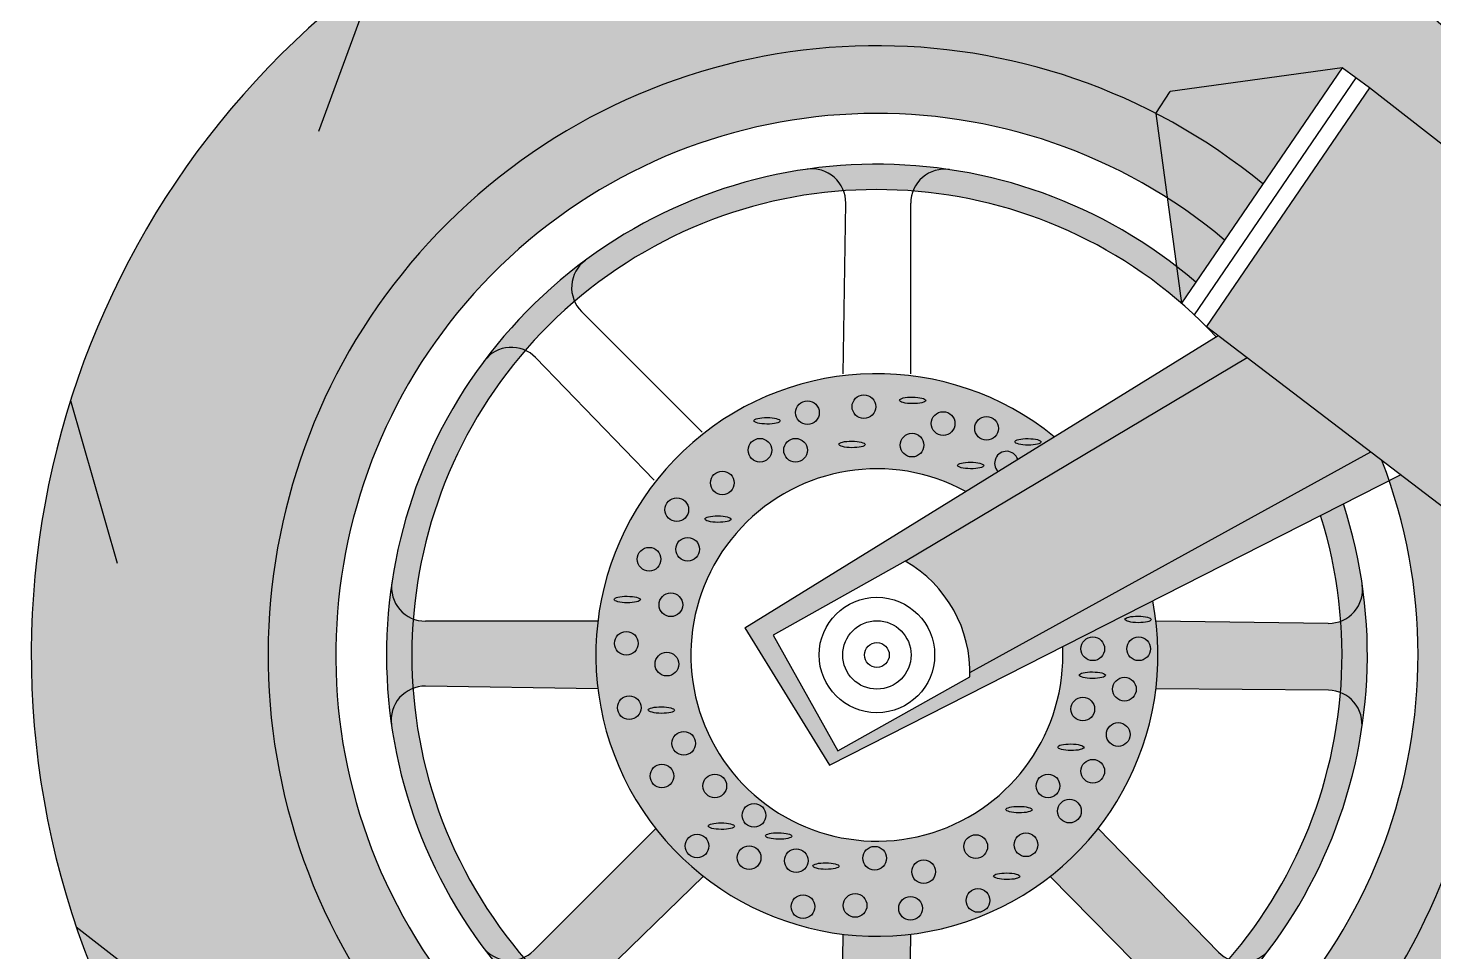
# Model space of a CAD drawing. Header units: millimetres. Extents: x 1027 to 2751, y 581 to 1781.
# Drawn here: x 1096.6 to 1512.2, y 742.9 to 1015.8 of the extents above; entities that cross this region are included whole.
import ezdxf

# ---------------------------------------------------------------- set-up
doc = ezdxf.new("R2010")
doc.units = ezdxf.units.MM

# ---------------------------------------------------------------- blocks, each defined once
blk = doc.blocks.new('*U7')
for p, q in [((-9.85026659438563, -20.47624508370927), (-9.408436152137256, 30.55375621943847)), ((9.932322857634972, -20.42444882749578), (10.59156384786274, 30.55375621943847))]:
    blk.add_line(p, q)
for centre, start, end in [((-19.8498917891061, -20.38966584190496), 261.2908783179061, 359.5039312874643), ((19.93148680260447, -20.55375621943847), 179.2591025703663, 278.236456676272)]:
    blk.add_arc(centre, 10, start, end)
blk = doc.blocks.new('*U8')
at = {"color": 0, "linetype": 'ByBlock', "lineweight": -2, "transparency": 16777216}
for p, rotation in [((2610.601069947394, 829.9890550485479), 90.00000000000001), ((2577.070092581002, 750.2212424267063), 45)]:
    blk.add_blockref('*U7', p, dxfattribs=dict(at, rotation=rotation))
blk.add_blockref('*U7', (2496.955749880092, 717.5268626769722), dxfattribs=at)
blk = doc.blocks.new('*U5')
blk.add_line((-22.29069602949949, -11.31922570322126), (22.29069602949903, 11.31922570322126))
blk = doc.blocks.new('*U6')
at = {"color": 0, "linetype": 'ByBlock', "lineweight": -2, "transparency": 16777216}
for p, rotation in [((2736.47272949483, 811.0861876655326), 80.00000000000001), ((2668.044021942966, 662.0687212860794), 39.99999999999997)]:
    blk.add_blockref('*U5', p, dxfattribs=dict(at, rotation=rotation))
blk.add_blockref('*U5', (2519.838009757455, 591.8998445996319), dxfattribs=at)
blk = doc.blocks.new('*U13')
blk.add_line((20.85047659505972, 13.79339065490672), (-20.85047659505949, -13.79339065490694))
blk = doc.blocks.new('*U14')
at = {"color": 0, "linetype": 'ByBlock', "lineweight": -2, "transparency": 16777216}
for p, rotation in [((1191.061312268462, 1008.739076511441), 36.24999999999999), ((1116.003207282213, 881.7238632478335), 72.49999999999997), ((1130.578324601238, 734.9105481852571), 108.75)]:
    blk.add_blockref('*U13', p, dxfattribs=dict(at, rotation=rotation))
blk = doc.blocks.new('*U15')
for p, q in [((30.86447663341187, 9.580043158666172), (-20.14582259477493, 9.580043158666058)), ((30.85908575061944, -10.37538125607568), (-20.10562264992086, -9.639169613397826))]:
    blk.add_line(p, q)
for centre, start, end in [((-20.14582259477493, 19.58004315866606), 171.4803757458571, 270), ((-20.26062594043833, -19.63796824022938), 89.1118609977608, 188.1841799948664)]:
    blk.add_arc(centre, 10, start, end)
blk = doc.blocks.new('*U16')
at = {"color": 0, "linetype": 'ByBlock', "lineweight": -2, "transparency": 16777216}
blk.add_blockref('*U15', (2384.182837094543, 831.0005757377446), dxfattribs=at)
at = {"color": 0, "linetype": 'ByBlock', "lineweight": -2, "transparency": 16777216, "rotation": 45.00000000000001}
blk.add_blockref('*U15', (2417.089569224493, 750.7167830535741), dxfattribs=at)
blk = doc.blocks.new('*U17')
for p, q in [((30.26062594043833, 9.580043158666058), (-20.14582259477493, 9.580043158666058)), ((30.26062594043833, -10.41995684133394), (-20.10562264992086, -9.639169613397826))]:
    blk.add_line(p, q)
for centre, start, end in [((-20.14582259477493, 19.58004315866606), 171.4803757458552, 270), ((-20.26062594043833, -19.63796824022938), 89.1118609977608, 188.1841799948683)]:
    blk.add_arc(centre, 10, start, end)
blk = doc.blocks.new('*U18')
at = {"color": 0, "linetype": 'ByBlock', "lineweight": -2, "transparency": 16777216}
blk.add_blockref('*U17', (2384.182837094543, 831.0005757377446), dxfattribs=at)
at = {"color": 0, "linetype": 'ByBlock', "lineweight": -2, "transparency": 16777216, "rotation": 45.00000000000001}
blk.add_blockref('*U17', (2417.089569224493, 750.7167830535741), dxfattribs=at)

msp = doc.modelspace()

# ---------------------------------------------------------------- hatches: boundary and pattern name
h = msp.add_hatch(color=9)
h.dxf.hatch_style = 1
h.paths.add_polyline_path([(2235.579087298256, 1379.731164507389, -0.1790366356410932), (2218.263772171219, 1378.673270161026), (2182.307821239609, 1392.856360190944), (2101.743509462069, 1298.366845669875), (2149.33040811084, 1277.258559928179)])
edge = h.paths.add_edge_path()
edge.add_line((1999.627113912533, 1343.662969548025), (1948.014058064252, 1289.977463270197))
edge.add_line((1948.014058064252, 1289.977463270197), (2128.95716848285, 1209.595657746629))
edge.add_arc((2128.260770705997, 1198.384979254541), 11.23228748370384, -81.14997907909458, 86.4454025438053, ccw=False)
edge.add_line((2129.988841631364, 1187.286418402184), (2031.439443675582, 963.5905113826866))
edge.add_arc((1983.983383831483, 979.3360626297308), 50.00000000000001, 330.80359024658355, 341.64455746390485, ccw=False)
edge.add_line((2027.631016113207, 954.9458146564241), (1994.081111015777, 878.7913519517924))
edge.add_ellipse((1962.087315324323, 878.7913519517924), major_axis=(31.99379569145458, 0), ratio=0.2994914107834622, start_angle=0, end_angle=360)
edge.add_line((1994.081111015777, 878.7913519517924), (2027.631016113207, 954.9458146564243))
edge.add_arc((1983.983383831483, 979.3360626297309), 50, 209.8210325910723, 330.8035902465838, ccw=False)
edge.add_arc((1868.19247277519, 994.1077030721503), 82.54996578201391, 318.22618029645184, 331.304881451185, ccw=False)
edge.add_arc((1839.019194512037, 932.7625141395135), 90.95942895460287, -61.475212919369824, 4.003834266871422, ccw=False)
edge.add_ellipse((1881.208675877373, 849.1005372317768), major_axis=(31.99379569145458, 0), ratio=0.1171135220270856, start_angle=241.1096381510362, end_angle=447.7659250397014, ccw=False)
edge.add_arc((1839.019194512037, 932.7625141395135), 90.95942895460287, 244.5274559855832, 287.0910474062934, ccw=False)
edge.add_line((1799.899496933804, 850.6451166093003), (1817.496117971013, 814.9576062073974))
edge.add_line((1817.496117971013, 814.9576062073974), (1837.56150885753, 814.9576062073974))
edge.add_line((1837.56150885753, 814.9576062073974), (1849.997964027757, 823.3441777833705))
edge.add_line((1849.997964027757, 823.3441777833705), (1947.659757538015, 823.3441777833705))
edge.add_line((1947.659757538015, 823.3441777833705), (1981.093408035022, 866.0189603249604))
edge.add_line((1981.093408035022, 866.0189603249604), (2103.396873241984, 829.8848246770549))
edge.add_line((2103.396873241984, 829.8848246770549), (2106.203718631613, 833.4467208190217))
edge.add_line((2106.203718631613, 833.4467208190217), (2050.017621509557, 848.2265624999911))
edge.add_line((2050.017621509557, 848.2265624999911), (2062.695340128929, 901.7618471003436))
edge.add_arc((2118.858648973778, 893.894253697348), 56.71169444088897, 157.5968958339897, 172.0256568796943, ccw=False)
edge.add_arc((2061.949411214069, 945.0474375551175), 29.87666559969012, 278.619820940878, 343.1557873153918)
edge.add_line((2090.544253705234, 936.3900632267694), (2066.690373161695, 948.5806188964104))
edge.add_line((2066.690373161695, 948.5806188964104), (2214.086894166116, 1236.998891192961))
edge.add_arc((2205.182331373036, 1241.54957921392), 10.00000000000005, 332.930638836367, 427.8273412380757)
edge.add_line((2208.956320606514, 1250.810087043709), (1999.627113912533, 1343.662969548025))
h.paths.add_polyline_path([(2269.423855566312, 1166.765095179459, 0.05546636116760419), (2238.217521653411, 1203.014064991521, 0.1088372609815291), (2234.510447750713, 1205.197942649032), (2203.07896366427, 1215.459113488115), (2066.690373161695, 948.5806188964104), (2090.544253705235, 936.3900632267691)])
h.paths.add_polyline_path([(2071.644171616389, 1224.113931811957), (2030.787042661533, 1242.264221073057), (1927.047665873268, 1159.04875294953, -0.5879103683598447), (1957.588813186917, 1142.052158781522, -0.1976010319274386), (1951.80214328008, 1127.981577853118)], flags=17)
h.paths.add_polyline_path([(1927.047665873268, 1159.048752949529), (1848.231380895005, 1186.188151563194), (1821.064003269166, 1157.929905696655), (1931.557716573324, 1122.983182048685, -0.3270869750947603), (1917.588813186917, 1142.052158781522, -0.2595169348669147)], flags=17)
h.paths.add_polyline_path([(1527.044243906505, 1157.36971445223, -0.5301084504875033), (1516.582416953433, 1164.464391934114, -0.1526704488028872), (1517.94224341141, 1168.814059049393), (1412.38456773891, 1123.463032479892), (1469.310298543458, 1204.79215550282), (1454.987655358945, 1214.883676868721), (1394.33017272017, 1127.790410781149), (1396.98994732436, 1124.752081033058, -0.4142135623730905), (1406.57667047964, 1115.165357877779, -0.2060549173340742), (1403.580210497619, 1108.203052788)])
h.paths.add_polyline_path([(1377.976733695182, 1146.471369759753), (1368.767141637427, 1139.384919562902), (1387.403224169081, 1115.165357877779, -0.2045602675960405), (1390.359851563311, 1122.08974168107), (1394.33017272017, 1127.790410781149)])
h.paths.add_polyline_path([(1377.976733695182, 1146.471369759753), (1369.389796992145, 1156.280451021266), (1369.827278542305, 1152.992820538464), (1366.996818364245, 1154.358331305777), (1368.021649298951, 1152.017457540969), (1365.093581964618, 1153.187894423373), (1366.557615631784, 1151.383467415014), (1364.117569343429, 1151.383467415014), (1365.923198586783, 1150.213036959663), (1363.358882333979, 1150.213036959663), (1364.947185965593, 1149.237673962168), (1361.140698430962, 1149.237673962168), (1368.767141637427, 1139.384919562902)])
h.paths.add_polyline_path([(1683.319455741658, 961.2287259338871, -0.0818039769131585), (1682.130747630373, 963.6395315650693), (1678.635481665232, 970.7282413932037), (1664.47353331997, 963.7453379803951), (1720.455583650983, 814.957606207397), (1755.442095666071, 814.957606207397)])
h.paths.add_polyline_path([(1702.429468734508, 873.4777574251239, -1), (1712.390893719874, 873.4777574251239, -1)], flags=16)
h.paths.add_polyline_path([(1787.333829238727, 781.0863764677049), (1795.467655394223, 786.5714535500313), (1769.518386589189, 786.4096379539051), (1755.442095666071, 814.957606207397), (1740.781389821626, 814.957606207397, -0.1116930347109976), (1740.781389821626, 747.2151467280128), (1837.56150885753, 747.2151467280128)])
h.paths.add_polyline_path([(2122.022313995611, 829.2856142985365), (2106.203718631613, 833.4467208190217), (2103.396873241984, 829.8848246770549), (2045.567578033091, 756.4992565733435), (2056.176946666829, 748.1388619269012, 0.1129428595929295), (2061.386284031088, 752.3382904477712)])
h.paths.add_polyline_path([(2089.479427971456, 854.9300592687051), (2050.683749973369, 851.0394800257116), (2050.017621509557, 848.2265624999911), (2106.203718631613, 833.4467208190217), (2122.022313995611, 829.2856142985363)], flags=17)
at = {"true_color": 0xc7c8ca}
h = msp.add_hatch(color=9, dxfattribs=at)
h.dxf.hatch_style = 1
h.paths.add_polyline_path([(2011.473397864682, 1174.05913087799), (2010.144269794095, 1174.781235991559), (1997.180401407778, 1164.382153118129), (1983.983383831483, 1029.336062629731, -0.0350763977531284), (1990.972822563377, 1028.845129942831)])
h.paths.add_polyline_path([(1931.557716573324, 1122.983182048685), (1910.890541231927, 1129.519753620425), (1893.017213784375, 1072.836535684089, -0.03789722620727551), (1904.615924739551, 1068.187585615332)])
h.paths.add_polyline_path([(1910.890541231927, 1129.519753620425), (1892.352160378533, 1135.383034464114), (1870.793366494542, 1123.618641763892, -0.091810657828714), (1905.170651396377, 1111.379775875836)])
h.paths.add_polyline_path([(1659.170706675055, 1010.204533941856, -0.1150263976959807), (1658.139684452624, 1014.626913123415), (1560.002931084797, 1014.443544958346), (1567.060547762064, 976.8364595105803)])
edge = h.paths.add_edge_path()
edge.add_line((1664.47353331997, 963.7453379803951), (1720.455583650983, 814.9576062073972))
edge.add_line((1720.455583650983, 814.9576062073972), (1687.762800692736, 864.4417411634855))
edge.add_spline(control_points=[(1687.762800692736, 864.4417411634856), (1669.108092106686, 872.0262095122778), (1640.495995238269, 883.6590657474792), (1654.061575692394, 912.0423108923583), (1650.990847790739, 920.1001500032971)], knot_values=[0, 0, 0, 0, 48.36424372034757, 74.17979326298139, 74.17979326298139, 74.17979326298139, 74.1797932629827], degree=3, periodic=0)
edge.add_line((1650.990847790738, 920.1001500032993), (1646.96996773427, 926.1861957097982))
edge.add_spline(control_points=[(1646.969967734195, 926.1861957098723), (1638.633040193139, 934.8686421593568), (1621.616434395217, 939.9517268736757), (1612.12149533869, 937.9318541450798)], knot_values=[81.14072106445991, 81.14072106445991, 81.14072106445991, 81.14072106445991, 113.4100851865738, 113.4100851865738, 113.4100851865738, 113.4100851865738], degree=3, periodic=0)
edge.add_line((1612.121495338687, 937.9318541450792), (1606.994943674779, 935.4040794182479))
edge.add_spline(control_points=[(1606.99494367478, 935.4040794182487), (1608.185731782502, 936.6429186811014), (1609.958432320384, 937.4717024816621), (1612.12149533869, 937.9318541450798)], knot_values=[113.4100851865738, 113.410085186574, 113.410085186574, 113.410085186574, 120.7614402338496, 120.7614402338496, 120.7614402338496, 120.7614402338496], degree=3, periodic=0)
edge.add_line((1612.121495338686, 937.9318541450789), (1664.47353331997, 963.7453379803951))
h.paths.add_polyline_path([(1699.82843249941, 868.0675297789021, -1), (1686.673231303058, 868.0675297789021, -1)], flags=16)
h.paths.add_polyline_path([(1981.093408035022, 866.0189603249605), (1947.659757538015, 823.3441777833705), (1849.997964027757, 823.3441777833705), (1837.56150885753, 814.9576062073974), (1953.043451548765, 814.9576062073972), (1984.610910873601, 856.1952002639852), (2024.621055187557, 811.3263484058307), (2103.396873241984, 829.8848246770551)])
h.paths.add_polyline_path([(1611.061154191488, 1242.331155515431), (1600.683253425075, 1248.208055822137), (1614.76634386128, 1186.123598545059), (1524.643271871331, 1186.123598545059), (1536.879536335047, 1177.738803039687), (1627.930057978039, 1178.090724659367)])
h.paths.add_polyline_path([(1471.488102778381, 1069.427327928191), (1435.704889638905, 1076.704565972696), (1497.009631538364, 1030.982753502658, -0.01762146384066641), (1510.750942581451, 1019.960067435714)])
at = {"true_color": 0x000000}
h = msp.add_hatch(color=18, dxfattribs=at)
h.dxf.hatch_style = 1
h.paths.add_polyline_path([(1597.461168911169, 824.018226995309), (1571.412137864298, 840.6133128809806), (1559.835463492553, 840.0730484555934), (1523.696606562384, 867.6133967280932, -4.433192447294156), (1430.051808064473, 990.5587686990501), (1434.293241831762, 997.0375855396678), (1485.116467954265, 1004.075763399631), (1493.193419711771, 998.1711012066806), (1535.246707776011, 965.311492089754), (1553.705124414706, 971.9982878520467, 6.32213545576775)])
h.paths.add_polyline_path([(2621.381057001551, 1047.756133231819), (2560.276111195596, 1021.394484567256, 0.1374556281321802), (2538.159932825006, 1005.93915210788, -4.620350931111707), (2392.229873977547, 976.5540304631031, 0.3055420804094774), (2305.569683228776, 973.9586960869752), (2292.748077935591, 973.9586960869752, 2.581617101431797)])
h = msp.add_hatch(color=18, dxfattribs=at)
h.dxf.hatch_style = 1
h.paths.add_polyline_path([(1433.407853298518, 965.5916100958383), (1430.051808064473, 990.5587686990501, 4.433192447294156), (1523.696606562384, 867.6133967280932), (1502.409548835088, 883.8356304484164), (1499.021001168992, 882.1143167359305, -5.856936157640817)])
h.paths.add_polyline_path([(2408.115216710934, 963.2527712990083, 0.06708248871401162), (2392.229873977547, 976.5540304631036, 4.620350931111692), (2538.159932825006, 1005.93915210788, 0.1048082061810031), (2528.607414193959, 987.5368871976216, -5.007136932904048)])
h = msp.add_hatch(color=18, dxfattribs=at)
h.dxf.hatch_style = 1
h.paths.add_polyline_path([(1456.982597857904, 918.4541590113671), (1448.461161225265, 924.9480924829874), (1308.456400863382, 838.624529884597), (1333.487940903593, 798.0268684891453), (1499.021001168993, 882.1143167359305, 0.009882574277617465), (1496.866128919269, 888.060105931893), (1493.578201073883, 890.565737975866), (1375.072058045051, 825.3656432559188, -0.0083061122092258), (1375.051175978991, 824.1086998840382), (1336.021953776675, 802.2718355285288), (1316.918064446356, 836.4163871208622), (1355.94728664867, 858.253251476371)])
edge = h.paths.add_edge_path()
edge.add_spline(control_points=[(1606.99494367478, 935.4040794182487), (1608.185731782502, 936.6429186811014), (1609.958432320384, 937.4717024816621), (1612.12149533869, 937.9318541450798)], knot_values=[113.4100851865738, 113.410085186574, 113.410085186574, 113.410085186574, 120.7614402338496, 120.7614402338496, 120.7614402338496, 120.7614402338496], degree=3, periodic=0)
edge.add_line((1612.121495338686, 937.931854145079), (1678.635481665232, 970.7282413932038))
edge.add_line((1678.635481665232, 970.7282413932038), (1674.213102483673, 979.6972191707723))
edge.add_line((1674.213102483673, 979.6972191707723), (1577.723783844566, 932.1207433922798))
edge.add_line((1577.723783844566, 932.1207433922798), (1586.472260568681, 925.2848563842573))
edge.add_line((1586.472260568681, 925.2848563842573), (1606.994943674779, 935.4040794182481))
h.paths.add_polyline_path([(1674.213102483673, 979.6972191707723), (1659.170706675055, 1010.204533941856), (1535.246707776011, 965.311492089754), (1577.723783844566, 932.1207433922798)])
at = {"true_color": 0x939598}
h = msp.add_hatch(color=252, dxfattribs=at)
h.dxf.hatch_style = 1
h.paths.add_polyline_path([(1493.578201073883, 890.565737975866), (1456.982597857904, 918.4541590113671), (1355.947286648671, 858.2532514763716, -0.2696224096573574), (1375.072058045051, 825.3656432559188)])
h.paths.add_polyline_path([(1674.213102483673, 979.6972191707724), (1659.170706675055, 1010.204533941856), (1535.246707776011, 965.311492089754), (1577.723783844566, 932.1207433922798)])
h = msp.add_hatch(color=8)
h.dxf.hatch_style = 1
h.paths.add_polyline_path([(1493.193419711771, 998.17110120668), (1444.983634177623, 927.5982124412399), (1559.835463492553, 840.0730484555934), (1612.954593607594, 904.5920841369689)])
h.paths.add_polyline_path([(1485.116467954265, 1004.075763399631), (1434.293241831762, 997.0375855396678), (1430.051808064473, 990.5587686990501, -0.05271528326065863), (1461.68103298147, 969.7693186150298)])
h.paths.add_polyline_path([(1461.68103298147, 969.7693186150298, 0.05271528326065868), (1430.051808064473, 990.5587686990502), (1433.407853298518, 965.5916100958383, -0.03284898410189966), (1450.350835527379, 953.1833754136911)])
h.paths.add_polyline_path([(1450.350835527379, 953.183375413691, 0.0328489841018996), (1433.407853298518, 965.5916100958382), (1436.124564200533, 945.3807526015524, -0.0127112384785491), (1441.844284738976, 940.7308856148661)])
h.paths.add_polyline_path([(1441.844284738976, 940.7308856148661, 0.01271123847854899), (1436.124564200533, 945.3807526015523), (1437.587252814178, 934.499141640671)])
edge = h.paths.add_edge_path()
edge.add_spline(control_points=[(1639.268436215598, 858.927987264374), (1638.765194907495, 859.4481380764471), (1638.34481573011, 860.0228061937012), (1637.998202388799, 860.6475064661848)], knot_values=[89.58366505024543, 89.58366505024543, 89.58366505024543, 89.58366505026885, 92.63324902520326, 92.63324902520326, 92.63324902520326, 92.63324902520326], degree=3, periodic=0)
edge.add_line((1637.9982023888, 860.647506466183), (1612.954593607594, 894.5491120394591))
edge.add_line((1612.954593607594, 894.5491120394591), (1571.412137864298, 840.6133128809806))
edge.add_line((1571.412137864298, 840.6133128809806), (1643.935600340432, 794.4107080181677))
edge.add_line((1643.935600340432, 794.4107080181677), (1671.749995791628, 814.957606207397))
edge.add_line((1671.749995791628, 814.957606207397), (1639.26843621559, 858.9279872643831))
h.paths.add_polyline_path([(1726.616841440162, 781.0863764677049, -0.08088036449594822), (1680.132150533072, 807.6873873740858, -0.1651592462799388), (1677.097425595694, 810.2074699696805, -0.01073244437231973), (1671.749995791628, 814.957606207397), (1643.864222921311, 794.357980481225, 0.1937774050990943), (1720.455583650983, 747.2151467280128, 0.09021103355088994)])
at = {"true_color": 0x000000}
h = msp.add_hatch(color=18, dxfattribs=at)
h.dxf.hatch_style = 1
h.paths.add_polyline_path([(1437.587252814178, 934.499141640671), (1436.124564200533, 945.3807526015524, 6.610888173406434), (1485.497096287215, 875.2444464513017), (1478.722593702021, 871.8031360893904, -7.195727745230442)])
at = {"true_color": 0xc7c8ca}
h = msp.add_hatch(color=9, dxfattribs=at)
h.dxf.hatch_style = 1
h.paths.add_polyline_path([(1373.797308114914, 878.9121592679394), (1399.980094811639, 895.0558348156349, 5.704442814235941), (1429.093986471477, 846.5928068937144), (1402.490548970479, 833.0787984505363, -3.805736403999975)])
h.paths.add_polyline_path([(1269.948758687371, 834.0168593050614, -1), (1276.948758687371, 834.0168593050614, -1)], flags=16)
h.paths.add_polyline_path([(1277.826963854607, 815.0018236330382, -1), (1270.826963854607, 815.0018236330382, -1)], flags=16)
h.paths.add_polyline_path([(1281.950931785111, 827.8735394297116, -1), (1288.950931785111, 827.8735394297116, -1)], flags=16)
edge = h.paths.add_edge_path(flags=16)
edge.add_ellipse((1283.832834350238, 814.3002657672985), major_axis=(3.881753162125278, -0.03575216842637019), ratio=0.2481426599782098, start_angle=0, end_angle=360)
edge = h.paths.add_edge_path(flags=16)
edge.add_ellipse((1273.729649251084, 846.9596556608892), major_axis=(3.881753162125278, -0.03575216842637019), ratio=0.2481426599782098, start_angle=0, end_angle=360)
h.paths.add_polyline_path([(1283.121873565144, 845.4258798933181, -1), (1290.121873565144, 845.4258798933181, -1)], flags=16)
h.paths.add_polyline_path([(1293.927440189193, 804.4704201698316, -1), (1286.927440189193, 804.4704201698316, -1)], flags=16)
h.paths.add_polyline_path([(1287.487253392282, 794.8166338316748, -1), (1280.487253392282, 794.8166338316748, -1)], flags=16)
h.paths.add_polyline_path([(1276.681682097078, 858.8826737733577, -1), (1283.681682097078, 858.8826737733577, -1)], flags=16)
h.paths.add_polyline_path([(1288.09838664038, 861.8080641901909, -1), (1295.09838664038, 861.8080641901909, -1)], flags=16)
h.paths.add_polyline_path([(1303.118203910726, 791.8829838245294, -1), (1296.118203910726, 791.8829838245294, -1)], flags=16)
h.paths.add_polyline_path([(1284.87828857077, 873.5096238201311, -1), (1291.87828857077, 873.5096238201311, -1)], flags=16)
edge = h.paths.add_edge_path(flags=16)
edge.add_ellipse((1300.528121549267, 870.7225825597245), major_axis=(3.881753162125278, -0.03575216842637019), ratio=0.2481426599782098, start_angle=0, end_angle=360)
edge = h.paths.add_edge_path(flags=16)
edge.add_ellipse((1301.527814115785, 780.0132150096435), major_axis=(3.881753162125278, -0.03575216842637019), ratio=0.2481426599782098, start_angle=0, end_angle=360)
h.paths.add_polyline_path([(1297.865873146108, 774.1456705082198, -1), (1290.865873146108, 774.1456705082198, -1)], flags=16)
h.paths.add_polyline_path([(1314.709553597228, 783.1953209909868, -1), (1307.709553597228, 783.1953209909868, -1)], flags=16)
h.paths.add_polyline_path([(1298.344144732495, 881.4081779455807, -1), (1305.344144732495, 881.4081779455807, -1)], flags=16)
h.paths.add_polyline_path([(1313.260636054204, 770.7068041397254, -1), (1306.260636054204, 770.7068041397254, -1)], flags=16)
edge = h.paths.add_edge_path(flags=16)
edge.add_ellipse((1318.493033348892, 777.0975164702438), major_axis=(3.881753162125278, -0.03575216842637019), ratio=0.2481426599782098, start_angle=0, end_angle=360)
h.paths.add_polyline_path([(1327.206476748121, 769.8018390914488, -1), (1320.206476748121, 769.8018390914488, -1)], flags=16)
h.paths.add_polyline_path([(1309.468112663, 891.0619642837376, -1), (1316.468112663, 891.0619642837376, -1)], flags=16)
h.paths.add_polyline_path([(1320.006607367911, 891.0619642837376, -1), (1327.006607367911, 891.0619642837376, -1)], flags=16)
edge = h.paths.add_edge_path(flags=16)
edge.add_ellipse((1332.478578860324, 768.2095229172562), major_axis=(3.881753162125278, -0.03575216842637019), ratio=0.2481426599782098, start_angle=0, end_angle=360)
edge = h.paths.add_edge_path(flags=16)
edge.add_ellipse((1315.059687711148, 899.7661605596538), major_axis=(3.881753162125278, -0.03575216842637019), ratio=0.2481426599782098, start_angle=0, end_angle=360)
h.paths.add_polyline_path([(1329.198743040934, 756.2273633672978, -1), (1322.198743040934, 756.2273633672978, -1)], flags=16)
h.paths.add_polyline_path([(1350.389180792282, 770.525810315113, -1), (1343.389180792282, 770.525810315113, -1)], flags=16)
h.paths.add_polyline_path([(1323.519437379164, 902.1784458303107, -1), (1330.519437379164, 902.1784458303107, -1)], flags=16)
edge = h.paths.add_edge_path(flags=16)
edge.add_ellipse((1340.159667325726, 892.7881575372141), major_axis=(3.881753162125278, -0.03575216842637019), ratio=0.2481426599782098, start_angle=0, end_angle=360)
h.paths.add_polyline_path([(1344.593505949031, 756.5893510165226, -1), (1337.593505949031, 756.5893510165226, -1)], flags=16)
h.paths.add_polyline_path([(1340.205386939344, 903.9336800804106, -1), (1347.205386939344, 903.9336800804106, -1)], flags=16)
h.paths.add_polyline_path([(1364.878370235988, 766.543964510174, -1), (1357.878370235988, 766.543964510174, -1)], flags=16)
h.paths.add_polyline_path([(1354.436275524925, 892.5889697951154, -1), (1361.436275524925, 892.5889697951154, -1)], flags=16)
h.paths.add_polyline_path([(1360.987391542734, 755.7331631886866, -1), (1353.987391542734, 755.7331631886866, -1)], flags=16)
h.paths.add_polyline_path([(1380.273133144084, 773.9646787210002, -1), (1373.273133144084, 773.9646787210002, -1)], flags=16)
edge = h.paths.add_edge_path(flags=16)
edge.add_ellipse((1358.088223525973, 905.8011889341954), major_axis=(3.881753162125278, -0.03575216842637019), ratio=0.2481426599782098, start_angle=0, end_angle=360)
edge = h.paths.add_edge_path(flags=16)
edge.add_ellipse((1375.261893051028, 886.5645338256143), major_axis=(3.881753162125278, -0.03575216842637019), ratio=0.2481426599782098, start_angle=0, end_angle=360)
h.paths.add_polyline_path([(1363.624264580387, 898.9605163717945, -1), (1370.624264580387, 898.9605163717945, -1)], flags=16)
edge = h.paths.add_edge_path(flags=16)
edge.add_ellipse((1389.544486651322, 784.893239307524), major_axis=(3.881753162125278, -0.03575216842637019), ratio=0.2481426599782098, start_angle=0, end_angle=360)
h.paths.add_polyline_path([(1380.932985170768, 758.0696880089829, -1), (1373.932985170768, 758.0696880089829, -1)], flags=16)
edge = h.paths.add_edge_path(flags=16)
edge.add_ellipse((1385.948155073261, 765.2063061337883), major_axis=(3.881753162125278, -0.03575216842637019), ratio=0.2481426599782098, start_angle=0, end_angle=360)
h.paths.add_polyline_path([(1376.470165050296, 897.5432590970588, -1), (1383.470165050296, 897.5432590970588, -1)], flags=16)
h.paths.add_polyline_path([(1395.124551973546, 774.5076561200519, -1), (1388.124551973546, 774.5076561200519, -1)], flags=16)
h.paths.add_polyline_path([(1401.644685588309, 791.8829838245294, -1), (1394.644685588309, 791.8829838245294, -1)], flags=16)
edge = h.paths.add_edge_path(flags=16)
edge.add_ellipse((1404.899086968715, 803.3208864927726), major_axis=(3.881753162125278, -0.03575216842637019), ratio=0.2481426599782098, start_angle=0, end_angle=360)
h.paths.add_polyline_path([(1411.930606271128, 814.6047826411093, -1), (1404.930606271128, 814.6047826411093, -1)], flags=16)
edge = h.paths.add_edge_path(flags=16)
edge.add_ellipse((1392.246838571708, 893.5425368480539), major_axis=(3.881753162125278, -0.03575216842637019), ratio=0.2481426599782098, start_angle=0, end_angle=360)
h.paths.add_polyline_path([(1407.983704510195, 784.462271651096, -1), (1400.983704510195, 784.462271651096, -1)], flags=16)
edge = h.paths.add_edge_path(flags=16)
edge.add_ellipse((1411.286601821827, 824.602089700373), major_axis=(3.881753162125278, -0.03575216842637019), ratio=0.2481426599782098, start_angle=0, end_angle=360)
h.paths.add_polyline_path([(1407.868459142076, 832.4035253869959, -1), (1414.868459142076, 832.4035253869959, -1)], flags=16)
h.paths.add_polyline_path([(1414.866067510714, 796.2268172786933, -1), (1407.866067510714, 796.2268172786933, -1)], flags=16)
h.paths.add_polyline_path([(1422.396702744669, 807.0816018354201, -1), (1415.396702744669, 807.0816018354201, -1)], flags=16)
h.paths.add_polyline_path([(1424.232859037329, 820.4765323212221, -1), (1417.232859037329, 820.4765323212221, -1)], flags=16)
h.paths.add_polyline_path([(1421.456022247368, 832.4035253869959, -1), (1428.456022247368, 832.4035253869959, -1)], flags=16)
edge = h.paths.add_edge_path(flags=16)
edge.add_ellipse((1424.781708756172, 841.0850108456423), major_axis=(3.881753162125278, -0.03575216842637019), ratio=0.2481426599782098, start_angle=0, end_angle=360)
h.paths.add_polyline_path([(2461.881882220844, 872.4491870043792), (2452.20913816027, 900.2275846321393, 3.891806071216546), (2532.113736538992, 906.1545060139105), (2532.623280548566, 899.8260157973748, -0.3259389472629248), (2532.954331496516, 895.7143931584887), (2533.432100902044, 889.7805406318391, -2.110978067684016), (2533.866808890876, 884.3815069808101), (2534.952051674113, 870.9028903996289, -2.629886027515952)])
h.paths.add_polyline_path([(2437.487253392282, 794.8166338316742, -1), (2430.487253392282, 794.8166338316742, -1)], flags=16)
h.paths.add_polyline_path([(2420.826963854607, 815.0018236330375, -1), (2427.826963854607, 815.0018236330375, -1)], flags=16)
h.paths.add_polyline_path([(2436.927440189193, 804.470420169831, -1), (2443.927440189193, 804.470420169831, -1)], flags=16)
edge = h.paths.add_edge_path(flags=16)
edge.add_ellipse((2433.832834350238, 814.3002657672978), major_axis=(3.881753162125278, -0.03575216842637019), ratio=0.2481426599782098, start_angle=0, end_angle=360)
h.paths.add_polyline_path([(2453.118203910726, 791.8829838245288, -1), (2446.118203910726, 791.8829838245288, -1)], flags=16)
h.paths.add_polyline_path([(2431.950931785111, 827.873539429711, -1), (2438.950931785111, 827.873539429711, -1)], flags=16)
h.paths.add_polyline_path([(2419.948758687371, 834.0168593050607, -1), (2426.948758687371, 834.0168593050607, -1)], flags=16)
h.paths.add_polyline_path([(2447.865873146108, 774.1456705082192, -1), (2440.865873146108, 774.1456705082192, -1)], flags=16)
edge = h.paths.add_edge_path(flags=16)
edge.add_ellipse((2451.527814115785, 780.0132150096429), major_axis=(3.881753162125278, -0.03575216842637019), ratio=0.2481426599782098, start_angle=0, end_angle=360)
h.paths.add_polyline_path([(2464.709553597228, 783.1953209909861, -1), (2457.709553597228, 783.1953209909861, -1)], flags=16)
h.paths.add_polyline_path([(2433.121873565144, 845.4258798933174, -1), (2440.121873565144, 845.4258798933174, -1)], flags=16)
edge = h.paths.add_edge_path(flags=16)
edge.add_ellipse((2423.729649251084, 846.9596556608885), major_axis=(3.881753162125278, -0.03575216842637019), ratio=0.2481426599782098, start_angle=0, end_angle=360)
h.paths.add_polyline_path([(2463.260636054204, 770.7068041397247, -1), (2456.260636054204, 770.7068041397247, -1)], flags=16)
edge = h.paths.add_edge_path(flags=16)
edge.add_ellipse((2468.493033348892, 777.0975164702431), major_axis=(3.881753162125278, -0.03575216842637019), ratio=0.2481426599782098, start_angle=0, end_angle=360)
h.paths.add_polyline_path([(2426.681682097078, 858.882673773357, -1), (2433.681682097078, 858.882673773357, -1)], flags=16)
h.paths.add_polyline_path([(2477.206476748121, 769.8018390914481, -1), (2470.206476748121, 769.8018390914481, -1)], flags=16)
h.paths.add_polyline_path([(2438.09838664038, 861.8080641901902, -1), (2445.09838664038, 861.8080641901902, -1)], flags=16)
edge = h.paths.add_edge_path(flags=16)
edge.add_ellipse((2482.478578860324, 768.2095229172555), major_axis=(3.881753162125278, -0.03575216842637019), ratio=0.2481426599782098, start_angle=0, end_angle=360)
h.paths.add_polyline_path([(2479.198743040934, 756.2273633672971, -1), (2472.198743040934, 756.2273633672971, -1)], flags=16)
h.paths.add_polyline_path([(2434.87828857077, 873.5096238201304, -1), (2441.87828857077, 873.5096238201304, -1)], flags=16)
edge = h.paths.add_edge_path(flags=16)
edge.add_ellipse((2450.528121549267, 870.7225825597238), major_axis=(3.881753162125278, -0.03575216842637019), ratio=0.2481426599782098, start_angle=0, end_angle=360)
h.paths.add_polyline_path([(2500.389180792282, 770.5258103151123, -1), (2493.389180792282, 770.5258103151123, -1)], flags=16)
h.paths.add_polyline_path([(2494.593505949031, 756.589351016522, -1), (2487.593505949031, 756.589351016522, -1)], flags=16)
h.paths.add_polyline_path([(2448.344144732495, 881.4081779455801, -1), (2455.344144732495, 881.4081779455801, -1)], flags=16)
h.paths.add_polyline_path([(2514.878370235988, 766.5439645101733, -1), (2507.878370235988, 766.5439645101733, -1)], flags=16)
h.paths.add_polyline_path([(2510.987391542734, 755.7331631886859, -1), (2503.987391542734, 755.7331631886859, -1)], flags=16)
h.paths.add_polyline_path([(2530.273133144084, 773.9646787209995, -1), (2523.273133144084, 773.9646787209995, -1)], flags=16)
h.paths.add_polyline_path([(2530.932985170768, 758.0696880089822, -1), (2523.932985170768, 758.0696880089822, -1)], flags=16)
edge = h.paths.add_edge_path(flags=16)
edge.add_ellipse((2539.544486651322, 784.8932393075233), major_axis=(3.881753162125278, -0.03575216842637019), ratio=0.2481426599782098, start_angle=0, end_angle=360)
edge = h.paths.add_edge_path(flags=16)
edge.add_ellipse((2535.948155073261, 765.2063061337876), major_axis=(3.881753162125278, -0.03575216842637019), ratio=0.2481426599782098, start_angle=0, end_angle=360)
h.paths.add_polyline_path([(2545.124551973546, 774.5076561200513, -1), (2538.124551973546, 774.5076561200513, -1)], flags=16)
h.paths.add_polyline_path([(2551.644685588309, 791.8829838245288, -1), (2544.644685588309, 791.8829838245288, -1)], flags=16)
edge = h.paths.add_edge_path(flags=16)
edge.add_ellipse((2554.899086968715, 803.3208864927719), major_axis=(3.881753162125278, -0.03575216842637019), ratio=0.2481426599782098, start_angle=0, end_angle=360)
h.paths.add_polyline_path([(2557.983704510195, 784.4622716510953, -1), (2550.983704510195, 784.4622716510953, -1)], flags=16)
h.paths.add_polyline_path([(2554.930606271128, 814.6047826411086, -1), (2561.930606271128, 814.6047826411086, -1)], flags=16)
h.paths.add_polyline_path([(2564.866067510714, 796.2268172786926, -1), (2557.866067510714, 796.2268172786926, -1)], flags=16)
edge = h.paths.add_edge_path(flags=16)
edge.add_ellipse((2556.967128737964, 840.5474366122307), major_axis=(3.881753162125278, -0.03575216842637019), ratio=0.2481426599782098, start_angle=0, end_angle=360)
edge = h.paths.add_edge_path(flags=16)
edge.add_ellipse((2561.286601821827, 824.6020897003723), major_axis=(3.881753162125278, -0.03575216842637019), ratio=0.2481426599782098, start_angle=0, end_angle=360)
h.paths.add_polyline_path([(2539.874114394785, 873.5057792599628, -1), (2546.874114394785, 873.5057792599628, -1)], flags=16)
h.paths.add_polyline_path([(2557.868459142076, 832.4035253869952, -1), (2564.868459142076, 832.4035253869952, -1)], flags=16)
h.paths.add_polyline_path([(2551.992753400181, 852.587667968472, -1), (2558.992753400181, 852.587667968472, -1)], flags=16)
h.paths.add_polyline_path([(2572.396702744669, 807.0816018354194, -1), (2565.396702744669, 807.0816018354194, -1)], flags=16)
h.paths.add_polyline_path([(2550.216257099203, 867.6588450238569, -1), (2557.216257099203, 867.6588450238569, -1)], flags=16)
h.paths.add_polyline_path([(2567.232859037329, 820.4765323212214, -1), (2574.232859037329, 820.4765323212214, -1)], flags=16)
h.paths.add_polyline_path([(2562.803903422537, 847.1811141434173, -1), (2569.803903422537, 847.1811141434173, -1)], flags=16)
edge = h.paths.add_edge_path(flags=16)
edge.add_ellipse((2542.246838571708, 893.5425368480533), major_axis=(3.881753162125278, -0.03575216842637019), ratio=0.2481426599782098, start_angle=0, end_angle=360)
h.paths.add_polyline_path([(2545.749820136679, 884.6988036157222, -1), (2552.749820136679, 884.6988036157222, -1)], flags=16)
h.paths.add_polyline_path([(2571.456022247368, 832.4035253869952, -1), (2578.456022247368, 832.4035253869952, -1)], flags=16)
edge = h.paths.add_edge_path(flags=16)
edge.add_ellipse((2561.496444117965, 871.6655551702293), major_axis=(3.881753162125278, -0.03575216842637019), ratio=0.2481426599782098, start_angle=0, end_angle=360)
h.paths.add_polyline_path([(2564.662238359144, 860.4778341478645, -1), (2571.662238359144, 860.4778341478645, -1)], flags=16)
edge = h.paths.add_edge_path(flags=16)
edge.add_ellipse((2574.781708756172, 841.0850108456416), major_axis=(3.881753162125278, -0.03575216842637019), ratio=0.2481426599782098, start_angle=0, end_angle=360)
at = {"true_color": 0x000000}
h = msp.add_hatch(color=18, dxfattribs=at)
h.dxf.hatch_style = 1
h.paths.add_polyline_path([(1340.205386939344, 903.9336800804106, 1), (1347.205386939344, 903.9336800804106, 1)])
h = msp.add_hatch(color=18, dxfattribs=at)
h.dxf.hatch_style = 1
edge = h.paths.add_edge_path()
edge.add_ellipse((1358.088223525973, 905.8011889341954), major_axis=(3.881753162125278, -0.03575216842637019), ratio=0.2481426599782098, start_angle=0, end_angle=360)
h = msp.add_hatch(color=18, dxfattribs=at)
h.dxf.hatch_style = 1
h.paths.add_polyline_path([(1323.519437379164, 902.1784458303107, 1), (1330.519437379164, 902.1784458303107, 1)])
h = msp.add_hatch(color=18, dxfattribs=at)
h.dxf.hatch_style = 1
h.paths.add_polyline_path([(1363.624264580387, 898.9605163717945, 1), (1370.624264580387, 898.9605163717945, 1)])
h = msp.add_hatch(color=18, dxfattribs=at)
h.dxf.hatch_style = 1
edge = h.paths.add_edge_path()
edge.add_ellipse((1315.059687711148, 899.7661605596538), major_axis=(3.881753162125278, -0.03575216842637019), ratio=0.2481426599782098, start_angle=0, end_angle=360)
h = msp.add_hatch(color=18, dxfattribs=at)
h.dxf.hatch_style = 1
h.paths.add_polyline_path([(1376.470165050296, 897.5432590970588, 1), (1383.470165050296, 897.5432590970588, 1)])
h = msp.add_hatch(color=18, dxfattribs=at)
h.dxf.hatch_style = 1
h.paths.add_polyline_path([(1309.468112663, 891.0619642837376, 1), (1316.468112663, 891.0619642837376, 1)])
h = msp.add_hatch(color=18, dxfattribs=at)
h.dxf.hatch_style = 1
h.paths.add_polyline_path([(1320.006607367911, 891.0619642837376, 1), (1327.006607367911, 891.0619642837376, 1)])
h = msp.add_hatch(color=18, dxfattribs=at)
h.dxf.hatch_style = 1
edge = h.paths.add_edge_path()
edge.add_ellipse((1340.159667325726, 892.7881575372141), major_axis=(3.881753162125278, -0.03575216842637019), ratio=0.2481426599782098, start_angle=0, end_angle=360)
h = msp.add_hatch(color=18, dxfattribs=at)
h.dxf.hatch_style = 1
h.paths.add_polyline_path([(1354.436275524925, 892.5889697951154, 1), (1361.436275524925, 892.5889697951154, 1)])
h = msp.add_hatch(color=18, dxfattribs=at)
h.dxf.hatch_style = 1
edge = h.paths.add_edge_path()
edge.add_ellipse((1392.246838571708, 893.5425368480539), major_axis=(3.881753162125278, -0.03575216842637019), ratio=0.2481426599782098, start_angle=0, end_angle=360)
h = msp.add_hatch(color=18, dxfattribs=at)
h.dxf.hatch_style = 1
h.paths.add_polyline_path([(1382.35936575899, 887.2589567418543, 1), (1389.35936575899, 887.2589567418543, 1)])
h = msp.add_hatch(color=18, dxfattribs=at)
h.dxf.hatch_style = 1
edge = h.paths.add_edge_path()
edge.add_ellipse((1375.261893051028, 886.5645338256143), major_axis=(3.881753162125278, -0.03575216842637019), ratio=0.2481426599782098, start_angle=0, end_angle=360)
h = msp.add_hatch(color=18, dxfattribs=at)
h.dxf.hatch_style = 1
h.paths.add_polyline_path([(1395.749820136679, 884.6988036157229, 1), (1402.749820136679, 884.6988036157229, 1)])
h = msp.add_hatch(color=18, dxfattribs=at)
h.dxf.hatch_style = 1
h.paths.add_polyline_path([(1298.344144732495, 881.4081779455807, 1), (1305.344144732495, 881.4081779455807, 1)])
h = msp.add_hatch(color=18, dxfattribs=at)
h.dxf.hatch_style = 1
h.paths.add_polyline_path([(1284.87828857077, 873.5096238201311, 1), (1291.87828857077, 873.5096238201311, 1)])
h = msp.add_hatch(color=18, dxfattribs=at)
h.dxf.hatch_style = 1
h.paths.add_polyline_path([(1389.874114394785, 873.5057792599634, 1), (1396.874114394785, 873.5057792599634, 1)])
h = msp.add_hatch(color=18, dxfattribs=at)
h.dxf.hatch_style = 1
edge = h.paths.add_edge_path()
edge.add_ellipse((1300.528121549267, 870.7225825597245), major_axis=(3.881753162125278, -0.03575216842637019), ratio=0.2481426599782098, start_angle=0, end_angle=360)
h = msp.add_hatch(color=18, dxfattribs=at)
h.dxf.hatch_style = 1
h.paths.add_polyline_path([(1400.216257099203, 867.6588450238576, 1), (1407.216257099203, 867.6588450238576, 1)])
h = msp.add_hatch(color=18, dxfattribs=at)
h.dxf.hatch_style = 1
edge = h.paths.add_edge_path()
edge.add_ellipse((1411.496444117965, 871.6655551702299), major_axis=(3.881753162125278, -0.03575216842637019), ratio=0.2481426599782098, start_angle=0, end_angle=360)
h = msp.add_hatch(color=18, dxfattribs=at)
h.dxf.hatch_style = 1
h.paths.add_polyline_path([(1288.09838664038, 861.8080641901909, 1), (1295.09838664038, 861.8080641901909, 1)])
h = msp.add_hatch(color=18, dxfattribs=at)
h.dxf.hatch_style = 1
h.paths.add_polyline_path([(1276.681682097078, 858.8826737733577, 1), (1283.681682097078, 858.8826737733577, 1)])
h = msp.add_hatch(color=18, dxfattribs=at)
h.dxf.hatch_style = 1
h.paths.add_polyline_path([(1414.662238359144, 860.4778341478652, 1), (1421.662238359144, 860.4778341478652, 1)])
h = msp.add_hatch(color=18, dxfattribs=at)
h.dxf.hatch_style = 1
h.paths.add_polyline_path([(1401.992753400181, 852.5876679684727, 1), (1408.992753400181, 852.5876679684727, 1)])
h = msp.add_hatch(color=18, dxfattribs=at)
h.dxf.hatch_style = 1
h.paths.add_polyline_path([(1283.121873565144, 845.4258798933181, 1), (1290.121873565144, 845.4258798933181, 1)])
h = msp.add_hatch(color=18, dxfattribs=at)
h.dxf.hatch_style = 1
h.paths.add_polyline_path([(1412.803903422537, 847.181114143418, 1), (1419.803903422537, 847.181114143418, 1)])
h = msp.add_hatch(color=18, dxfattribs=at)
h.dxf.hatch_style = 1
edge = h.paths.add_edge_path()
edge.add_ellipse((1273.729649251084, 846.9596556608892), major_axis=(3.881753162125278, -0.03575216842637019), ratio=0.2481426599782098, start_angle=0, end_angle=360)
at = {"true_color": 0xc7c8ca}
h = msp.add_hatch(color=9, dxfattribs=at)
h.dxf.hatch_style = 1
h.paths.add_polyline_path([(1412.954690987711, 779.3153772603869, -0.0603850692973306), (1398.81255536398, 765.173241636656), (1434.583794027546, 728.7771603693931, -0.09032471525416653), (1436.597203012859, 725.812459523698, 0.03841698214803522), (1451.577293982674, 740.6694782730012, -0.09368784150399165), (1448.53557169449, 742.8021890043545)])
h.paths.add_polyline_path([(1357.547313727955, 748.0806188964117, -0.06038506929733085), (1337.547313727955, 748.0806188964117), (1337.105483285707, 697.0506175932635, -0.09032471525416681), (1336.432818360343, 693.5305623742663, 0.03841698214803432), (1357.530840973739, 693.4435371725665, -0.09368784150398915), (1356.888072737727, 697.1024138494769)])
h.paths.add_polyline_path([(1484.6843954518, 840.5641461421951, -0.09368784150400156), (1481.025518774889, 839.921377906183), (1430.047313727955, 840.5806188964114, -0.06038506929733083), (1430.047313727955, 820.5806188964114), (1481.077315031103, 820.138788454163, -0.0903247152541726), (1484.597370250101, 819.4661235287992, 0.03841698214803534)])
h.paths.add_polyline_path([(1265.047313727955, 840.5806188964115), (1214.037014499768, 840.5806188964114, -0.09167346204718901), (1210.461247268205, 841.2417812435947, 0.03736052906153454), (1210.401180114525, 820.7222196913151, -0.09357298793549623), (1214.056087934971, 821.3617113077354), (1265.041922845163, 820.6251944816696, -0.06024950476279419)])
at = {"true_color": 0x000000}
h = msp.add_hatch(color=18, dxfattribs=at)
h.dxf.hatch_style = 1
edge = h.paths.add_edge_path()
edge.add_ellipse((1406.967128737964, 840.5474366122314), major_axis=(3.881753162125278, -0.03575216842637019), ratio=0.2481426599782098, start_angle=0, end_angle=360)
h = msp.add_hatch(color=18, dxfattribs=at)
h.dxf.hatch_style = 1
edge = h.paths.add_edge_path()
edge.add_ellipse((1424.781708756172, 841.0850108456423), major_axis=(3.881753162125278, -0.03575216842637019), ratio=0.2481426599782098, start_angle=0, end_angle=360)
h = msp.add_hatch(color=18, dxfattribs=at)
h.dxf.hatch_style = 1
h.paths.add_polyline_path([(1269.948758687371, 834.0168593050614, 1), (1276.948758687371, 834.0168593050614, 1)])
h = msp.add_hatch(color=18, dxfattribs=at)
h.dxf.hatch_style = 1
h.paths.add_polyline_path([(1407.868459142076, 832.4035253869959, 1), (1414.868459142076, 832.4035253869959, 1)])
h = msp.add_hatch(color=18, dxfattribs=at)
h.dxf.hatch_style = 1
h.paths.add_polyline_path([(1421.456022247368, 832.4035253869959, 1), (1428.456022247368, 832.4035253869959, 1)])
h = msp.add_hatch(color=18, dxfattribs=at)
h.dxf.hatch_style = 1
h.paths.add_polyline_path([(1281.950931785111, 827.8735394297116, 1), (1288.950931785111, 827.8735394297116, 1)])
h = msp.add_hatch(color=18, dxfattribs=at)
h.dxf.hatch_style = 1
edge = h.paths.add_edge_path()
edge.add_ellipse((1411.286601821827, 824.602089700373), major_axis=(3.881753162125278, -0.03575216842637019), ratio=0.2481426599782098, start_angle=0, end_angle=360)
h = msp.add_hatch(color=18, dxfattribs=at)
h.dxf.hatch_style = 1
h.paths.add_polyline_path([(1417.232859037329, 820.4765323212221, 1), (1424.232859037329, 820.4765323212221, 1)])
h = msp.add_hatch(color=18, dxfattribs=at)
h.dxf.hatch_style = 1
h.paths.add_polyline_path([(1270.826963854607, 815.0018236330382, 1), (1277.826963854607, 815.0018236330382, 1)])
h = msp.add_hatch(color=18, dxfattribs=at)
h.dxf.hatch_style = 1
edge = h.paths.add_edge_path()
edge.add_ellipse((1283.832834350238, 814.3002657672985), major_axis=(3.881753162125278, -0.03575216842637019), ratio=0.2481426599782098, start_angle=0, end_angle=360)
h = msp.add_hatch(color=18, dxfattribs=at)
h.dxf.hatch_style = 1
h.paths.add_polyline_path([(1404.930606271128, 814.6047826411093, 1), (1411.930606271128, 814.6047826411093, 1)])
h = msp.add_hatch(color=18, dxfattribs=at)
h.dxf.hatch_style = 1
h.paths.add_polyline_path([(1415.396702744669, 807.0816018354201, 1), (1422.396702744669, 807.0816018354201, 1)])
h = msp.add_hatch(color=18, dxfattribs=at)
h.dxf.hatch_style = 1
h.paths.add_polyline_path([(1286.927440189193, 804.4704201698316, 1), (1293.927440189193, 804.4704201698316, 1)])
h = msp.add_hatch(color=18, dxfattribs=at)
h.dxf.hatch_style = 1
edge = h.paths.add_edge_path()
edge.add_ellipse((1404.899086968715, 803.3208864927726), major_axis=(3.881753162125278, -0.03575216842637019), ratio=0.2481426599782098, start_angle=0, end_angle=360)
h = msp.add_hatch(color=18, dxfattribs=at)
h.dxf.hatch_style = 1
h.paths.add_polyline_path([(1280.487253392282, 794.8166338316748, 1), (1287.487253392282, 794.8166338316748, 1)])
h = msp.add_hatch(color=18, dxfattribs=at)
h.dxf.hatch_style = 1
h.paths.add_polyline_path([(1407.866067510714, 796.2268172786933, 1), (1414.866067510714, 796.2268172786933, 1)])
h = msp.add_hatch(color=18, dxfattribs=at)
h.dxf.hatch_style = 1
h.paths.add_polyline_path([(1296.118203910726, 791.8829838245294, 1), (1303.118203910726, 791.8829838245294, 1)])
h = msp.add_hatch(color=18, dxfattribs=at)
h.dxf.hatch_style = 1
h.paths.add_polyline_path([(1394.644685588309, 791.8829838245294, 1), (1401.644685588309, 791.8829838245294, 1)])
h = msp.add_hatch(color=18, dxfattribs=at)
h.dxf.hatch_style = 1
h.paths.add_polyline_path([(1307.709553597228, 783.1953209909868, 1), (1314.709553597228, 783.1953209909868, 1)])
h = msp.add_hatch(color=18, dxfattribs=at)
h.dxf.hatch_style = 1
edge = h.paths.add_edge_path()
edge.add_ellipse((1389.544486651322, 784.893239307524), major_axis=(3.881753162125278, -0.03575216842637019), ratio=0.2481426599782098, start_angle=0, end_angle=360)
h = msp.add_hatch(color=18, dxfattribs=at)
h.dxf.hatch_style = 1
h.paths.add_polyline_path([(1400.983704510195, 784.462271651096, 1), (1407.983704510195, 784.462271651096, 1)])
at = {"true_color": 0xc7c8ca}
h = msp.add_hatch(color=9, dxfattribs=at)
h.dxf.hatch_style = 1
h.paths.add_polyline_path([(1296.24674046354, 765.2009494054884, -0.06024950476279409), (1282.139936468199, 779.3153772603866), (1246.070207973594, 743.2456487657807, -0.09167346204717668), (1243.074246337053, 741.184711887556, 0.03736052906153244), (1257.54129356595, 726.6327168752712, -0.09357298793569616), (1259.673514811922, 729.6693158382087)])
h.paths.add_polyline_path([(1243.074246337053, 741.1847118875561, -0.3519995171347232), (1230.958534712378, 744.371242331812, 0.07301342590960258), (1260.656837076714, 714.4985571154443, -0.3519995171347414), (1257.54129356595, 726.6327168752712, -0.03736052906153264)])
at = {"true_color": 0x000000}
h = msp.add_hatch(color=18, dxfattribs=at)
h.dxf.hatch_style = 1
h.paths.add_polyline_path([(1290.865873146108, 774.1456705082198, 1), (1297.865873146108, 774.1456705082198, 1)])
h = msp.add_hatch(color=18, dxfattribs=at)
h.dxf.hatch_style = 1
edge = h.paths.add_edge_path()
edge.add_ellipse((1301.527814115785, 780.0132150096435), major_axis=(3.881753162125278, -0.03575216842637019), ratio=0.2481426599782098, start_angle=0, end_angle=360)
h = msp.add_hatch(color=18, dxfattribs=at)
h.dxf.hatch_style = 1
edge = h.paths.add_edge_path()
edge.add_ellipse((1318.493033348892, 777.0975164702438), major_axis=(3.881753162125278, -0.03575216842637019), ratio=0.2481426599782098, start_angle=0, end_angle=360)
h = msp.add_hatch(color=18, dxfattribs=at)
h.dxf.hatch_style = 1
h.paths.add_polyline_path([(1373.273133144084, 773.9646787210002, 1), (1380.273133144084, 773.9646787210002, 1)])
h = msp.add_hatch(color=18, dxfattribs=at)
h.dxf.hatch_style = 1
h.paths.add_polyline_path([(1388.124551973546, 774.5076561200519, 1), (1395.124551973546, 774.5076561200519, 1)])
h = msp.add_hatch(color=18, dxfattribs=at)
h.dxf.hatch_style = 1
h.paths.add_polyline_path([(1306.260636054204, 770.7068041397254, 1), (1313.260636054204, 770.7068041397254, 1)])
h = msp.add_hatch(color=18, dxfattribs=at)
h.dxf.hatch_style = 1
h.paths.add_polyline_path([(1320.206476748121, 769.8018390914488, 1), (1327.206476748121, 769.8018390914488, 1)])
h = msp.add_hatch(color=18, dxfattribs=at)
h.dxf.hatch_style = 1
h.paths.add_polyline_path([(1343.389180792282, 770.525810315113, 1), (1350.389180792282, 770.525810315113, 1)])
h = msp.add_hatch(color=18, dxfattribs=at)
h.dxf.hatch_style = 1
edge = h.paths.add_edge_path()
edge.add_ellipse((1332.478578860324, 768.2095229172562), major_axis=(3.881753162125278, -0.03575216842637019), ratio=0.2481426599782098, start_angle=0, end_angle=360)
h = msp.add_hatch(color=18, dxfattribs=at)
h.dxf.hatch_style = 1
h.paths.add_polyline_path([(1357.878370235988, 766.543964510174, 1), (1364.878370235988, 766.543964510174, 1)])
h = msp.add_hatch(color=18, dxfattribs=at)
h.dxf.hatch_style = 1
edge = h.paths.add_edge_path()
edge.add_ellipse((1385.948155073261, 765.2063061337883), major_axis=(3.881753162125278, -0.03575216842637019), ratio=0.2481426599782098, start_angle=0, end_angle=360)
h = msp.add_hatch(color=18, dxfattribs=at)
h.dxf.hatch_style = 1
h.paths.add_polyline_path([(1373.932985170768, 758.0696880089829, 1), (1380.932985170768, 758.0696880089829, 1)])
h = msp.add_hatch(color=18, dxfattribs=at)
h.dxf.hatch_style = 1
h.paths.add_polyline_path([(1322.198743040934, 756.2273633672978, 1), (1329.198743040934, 756.2273633672978, 1)])
h = msp.add_hatch(color=18, dxfattribs=at)
h.dxf.hatch_style = 1
h.paths.add_polyline_path([(1337.593505949031, 756.5893510165226, 1), (1344.593505949031, 756.5893510165226, 1)])
h = msp.add_hatch(color=18, dxfattribs=at)
h.dxf.hatch_style = 1
h.paths.add_polyline_path([(1353.987391542734, 755.7331631886866, 1), (1360.987391542734, 755.7331631886866, 1)])

# ---------------------------------------------------------------- linework, layer by layer
for p, q in [((1485.116467954265, 1004.075763399631), (1434.293241831762, 997.0375855396678)), ((1485.116467954265, 1004.075763399631), (1437.587252814178, 934.499141640671)), ((1493.193419711771, 998.17110120668), (1485.116467954265, 1004.075763399631)), ((1489.154943833018, 1001.123432303155), (1441.338542245423, 931.126406740478)), ((1493.193419711771, 998.17110120668), (1444.983634177623, 927.5982124412399)), ((1612.954593607594, 904.5920841369689), (1493.193419711771, 998.17110120668)), ((1430.051808064473, 990.5587686990501), (1434.293241831762, 997.0375855396678)), ((1430.051808064473, 990.5587686990501), (1437.587252814178, 934.499141640671)), ((1444.983634177624, 927.5982124412395), (1559.835463492553, 840.0730484555934)), ((1308.456400863382, 838.624529884597), (1448.461161225265, 924.9480924829874)), ((1355.947286648671, 858.2532514763715), (1456.982597857904, 918.4541590113672)), ((1375.072058045051, 825.3656432559188), (1493.578201073883, 890.5657379758661)), ((1333.487940903593, 798.0268684891453), (1502.409548835088, 883.8356304484164)), ((1355.947286648671, 858.2532514763717), (1316.918064446356, 836.4163871208622)), ((1308.456400863382, 838.624529884597), (1333.487940903593, 798.0268684891453)), ((1316.918064446356, 836.416387120862), (1336.021953776675, 802.2718355285288)), ((1336.021953776675, 802.2718355285288), (1375.051175978991, 824.1086998840382))]:
    msp.add_line(p, q)
for centre, radius in [((1343.705386939344, 903.9336800804106), 3.5), ((1327.019437379164, 902.1784458303107), 3.5), ((1367.124264580387, 898.9605163717945), 3.5), ((1379.970165050296, 897.5432590970588), 3.5), ((1312.968112663, 891.0619642837376), 3.5), ((1323.506607367911, 891.0619642837376), 3.5), ((1357.936275524925, 892.5889697951154), 3.5), ((1301.844144732495, 881.4081779455807), 3.5), ((1288.37828857077, 873.5096238201311), 3.5), ((1291.59838664038, 861.8080641901909), 3.5), ((1280.181682097078, 858.8826737733577), 3.5), ((1286.621873565144, 845.4258798933181), 3.5), ((1347.547313727955, 830.5806188964114), 17.07492458792807), ((1347.547313727955, 830.5806188964114), 10.1039896166504), ((1273.448758687371, 834.0168593050614), 3.5), ((1411.368459142076, 832.4035253869959), 3.5), ((1424.956022247368, 832.4035253869959), 3.5), ((1285.450931785111, 827.8735394297116), 3.5), ((1347.547313727955, 830.5806188964114), 3.654361207739786), ((1420.732859037329, 820.4765323212221), 3.5), ((1274.326963854607, 815.0018236330382), 3.5), ((1408.430606271128, 814.6047826411093), 3.5), ((1418.896702744669, 807.0816018354201), 3.5), ((1290.427440189193, 804.4704201698316), 3.5), ((1283.987253392282, 794.8166338316748), 3.5), ((1411.366067510714, 796.2268172786933), 3.5), ((1299.618203910726, 791.8829838245294), 3.5), ((1398.144685588309, 791.8829838245294), 3.5), ((1311.209553597228, 783.1953209909868), 3.5), ((1404.483704510195, 784.462271651096), 3.5), ((1294.365873146108, 774.1456705082198), 3.5), ((1376.773133144084, 773.9646787210002), 3.5), ((1391.624551973546, 774.5076561200519), 3.5), ((1309.760636054204, 770.7068041397254), 3.5), ((1323.706476748121, 769.8018390914488), 3.5), ((1346.889180792282, 770.525810315113), 3.5), ((1361.378370235988, 766.543964510174), 3.5), ((1377.432985170768, 758.0696880089829), 3.5), ((1325.698743040934, 756.2273633672978), 3.5), ((1341.093505949031, 756.5893510165226), 3.5), ((1357.487391542734, 755.7331631886866), 3.5)]:
    msp.add_circle(centre, radius)
at = {"color": 9, "true_color": 0xc7c8ca}
msp.add_arc((1347.547313727955, 830.5806188964114), 250, 34.44887720517595, 358.4958377905509, dxfattribs=at)
at = {"color": 252, "true_color": 0x939598}
msp.add_arc((1347.547313727955, 830.5806188964114), 180, 50.64849708540709, 11.87268404970011, dxfattribs=at)
for centre, radius, start, end in [((1347.547313727955, 830.5806188964114), 160, 50.01986236846913, 21.05394627362794), ((1347.547313727955, 830.5806188964114), 145, 49.43397013545741, 17.94033218719873), ((1347.547313727955, 830.5806188964114), 137.5, 43.1357737854339, 17.44559856993443), ((1347.547313727955, 830.5806188964114), 83.10385069297331, 50.88116944332639, 11.10904336193531), ((1385.85936575899, 887.2589567418543), 3.5, 18.87617918840823, 224.4377880656891), ((1347.547313727955, 830.5806188964114), 55, 61.49257614475784, 2.603352870403242), ((1337.232346776665, 825.3656432559188), 37.83971126838551, 358.0964230810673, 60.35763542061884)]:
    msp.add_arc(centre, radius, start, end)
for centre in [(1358.088223525973, 905.8011889341954), (1315.059687711148, 899.7661605596538), (1340.159667325726, 892.7881575372141), (1392.246838571708, 893.5425368480539), (1375.261893051028, 886.5645338256143), (1300.528121549267, 870.7225825597245), (1273.729649251084, 846.9596556608892), (1424.781708756172, 841.0850108456423), (1411.286601821827, 824.602089700373), (1283.832834350238, 814.3002657672985), (1404.899086968715, 803.3208864927726), (1389.544486651322, 784.893239307524), (1301.527814115785, 780.0132150096435), (1318.493033348892, 777.0975164702438), (1332.478578860324, 768.2095229172562), (1385.948155073261, 765.2063061337883)]:
    msp.add_ellipse(centre, major_axis=(3.881753162125278, -0.03575216842637019), ratio=0.2481426599782098)

# ---------------------------------------------------------------- block references
at = {"color": 141, "true_color": 0xadddf7}
for name, p in [('*U14', (0, 0)), ('*U6', (-1150, 6.821210263296962e-13))]:
    msp.add_blockref(name, p, dxfattribs=at)
at = {"rotation": 270}
msp.add_blockref('*U18', (516.9666948315448, 3328.127932624367), dxfattribs=at)
for name in ['*U16', '*U8']:
    msp.add_blockref(name, (-1150, 6.821210263296962e-13))

doc.saveas('drawing.dxf')
